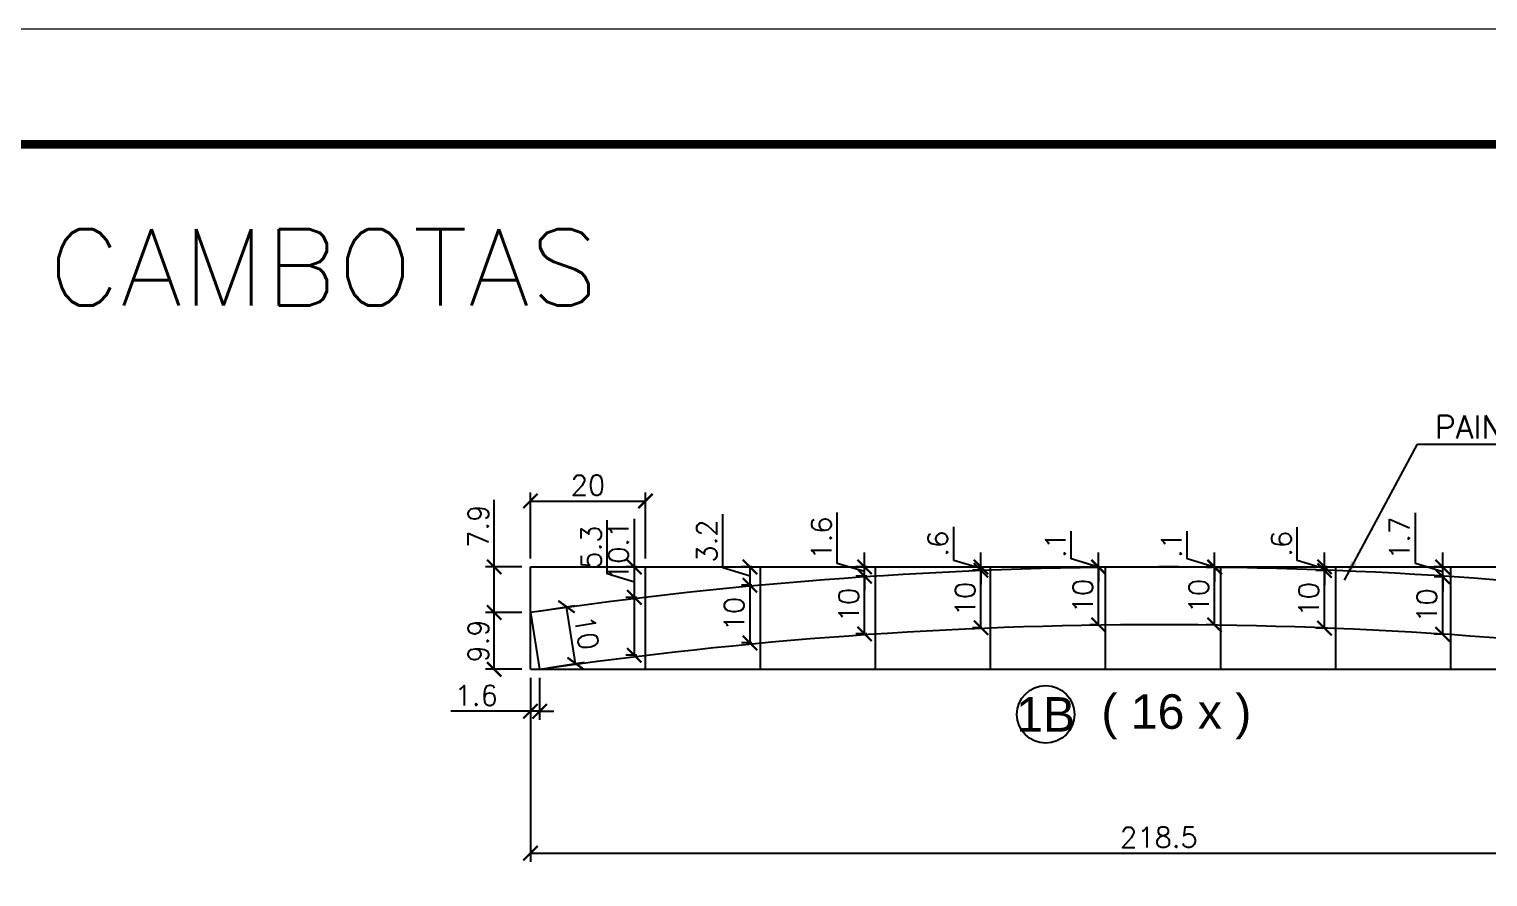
# Model space of a CAD drawing. Extents: x 2582 to 128055, y -26396 to 2611.
# Drawn here: x 3266 to 3773, y -3818 to -3523 of the extents above; entities that cross this region are included whole.
import ezdxf
from ezdxf.enums import TextEntityAlignment as Align

# ---------------------------------------------------------------- set-up
doc = ezdxf.new("R2010")
doc.units = 0
doc.header["$PDMODE"] = 35
doc.linetypes.add('DASHED', pattern=[0.75, 0.5, -0.25])
for name, color, linetype in [('COTA', 241, 'Continuous'), ('Painéis', 200, 'Continuous'), ('Romaneio', 10, 'Continuous')]:
    doc.layers.add(name, color=color, linetype=linetype)
for name, color, linetype, lineweight in [('Folhas', 255, 'Continuous', 9), ('SARRAFO DE PRESSAO', 251, 'DASHED', 9), ('Texto Seção', 7, 'Continuous', 15)]:
    doc.layers.add(name, color=color, linetype=linetype, lineweight=lineweight)
doc.styles.add('ARIAL', font='arial.ttf')
doc.styles.add('COTA TECNICA', font='techl___.ttf', dxfattribs={"height": 10})
doc.styles.add('REGUA-120', font='ROMANS.shx', dxfattribs={"height": 15})
doc.styles.add('Romans', font='romans.shx')
doc.dimstyles.new('Cota Seção (2x)', dxfattribs={"dimtxt": 7, "dimasz": 5, "dimexe": 3, "dimexo": 3, "dimgap": 2, "dimtad": 3, "dimdec": 1, "dimlfac": 0.5, "dimzin": 12, "dimdsep": 46, "dimtxsty": 'Romans', "dimblk": 'ARCHTICK', "dimcen": 0, "dimclrd": 4, "dimclre": 4, "dimclrt": 1, "dimadec": 1, "dimazin": 3, "dimtfac": 1, "dimtdec": 1, "dimtmove": 0, "dimatfit": 3, "dimldrblk": 'OBLIQUE', "dimfxl": 1, "dimtolj": 1, "dimtzin": 12, "dimarcsym": 0})
doc.dimstyles.new('PAINEL', dxfattribs={"dimtxt": 10, "dimasz": 3, "dimexe": 3, "dimexo": 3, "dimgap": 3, "dimtad": 1, "dimdec": 1, "dimzin": 12, "dimdsep": 46, "dimtxsty": 'COTA TECNICA', "dimblk1": 'OBLIQUE', "dimblk2": 'OBLIQUE', "dimsah": 1, "dimcen": 0.9, "dimclrd": 4, "dimclre": 4, "dimclrt": 240, "dimadec": 1, "dimazin": 3, "dimtfac": 1, "dimtdec": 1, "dimtmove": 0, "dimatfit": 3, "dimfxl": 1, "dimtolj": 1, "dimtzin": 12, "dimarcsym": 0})

# ---------------------------------------------------------------- blocks, each defined once
blk = doc.blocks.new('9999999999')
at = {"layer": 'Folhas'}
blk.add_lwpolyline([(98138.98, 34190.21), (99623.98, 34190.21), (99623.98, 35240.21), (98138.98, 35240.21)], close=True, dxfattribs=at)
at = {"layer": 'Folhas', "color": 30, "const_width": 3}
blk.add_lwpolyline([(98213.98, 34230.21), (99583.98, 34230.21), (99583.98, 35200.21), (98213.98, 35200.21)], close=True, dxfattribs=at)
blk = doc.blocks.new('_ArchTick')
at = {"color": 0, "linetype": 'ByBlock', "const_width": 0.15}
blk.add_lwpolyline([(-0.5, -0.5), (0.5, 0.5)], dxfattribs=at)
blk = doc.blocks.new('*D810')
at = {"layer": 'COTA', "color": 4, "linetype": 'ByBlock', "lineweight": -2, "transparency": 16777216}
for p, q in [((3440.27, -3748.66), (3440.27, -3763.24)), ((3440.27, -3760.24), (3412.61, -3760.24)), ((3443.46, -3760.24), (3440.27, -3760.24)), ((3443.46, -3760.24), (3448.46, -3760.24))]:
    blk.add_line(p, q, dxfattribs=at)
at = {"layer": 'COTA', "color": 4, "lineweight": -2, "transparency": 16777216}
blk.add_line((3443.46, -3748.66), (3443.46, -3763.24), dxfattribs=at)
at = {"layer": 'Defpoints', "color": 0, "linetype": 'ByBlock', "transparency": 16777216}
for p in [(3440.27, -3745.66), (3443.46, -3745.66), (3440.27, -3760.24)]:
    blk.add_point(p, dxfattribs=at)
at = {"layer": 'COTA', "color": 4, "linetype": 'ByBlock', "lineweight": -2, "transparency": 16777216, "xscale": 5, "yscale": 5, "zscale": 5}
blk.add_blockref('_ArchTick', (3440.27, -3760.24), dxfattribs=at)
at = {"layer": 'COTA', "color": 4, "linetype": 'ByBlock', "lineweight": -2, "transparency": 16777216, "xscale": 5, "yscale": 5, "zscale": 5, "rotation": 180}
blk.add_blockref('_ArchTick', (3443.46, -3760.24), dxfattribs=at)
at = {"layer": 'COTA', "color": 1, "linetype": 'ByBlock', "transparency": 16777216, "insert": (3421.44, -3754.74), "char_height": 7, "attachment_point": 5, "style": 'Romans'}
blk.add_mtext('\\A1;1.6', dxfattribs=at)
blk = doc.blocks.new('_Oblique')
at = {"color": 0, "linetype": 'ByBlock', "lineweight": -2}
blk.add_line((-0.5, -0.5), (0.5, 0.5), dxfattribs=at)
blk = doc.blocks.new('*D814')
at = {"layer": 'COTA', "color": 4, "linetype": 'ByBlock', "lineweight": -2, "transparency": 16777216}
for p, q in [((3427.66, -3710.07), (3427.66, -3686.74)), ((3437.27, -3710.07), (3424.66, -3710.07)), ((3427.66, -3725.91), (3427.66, -3710.07))]:
    blk.add_line(p, q, dxfattribs=at)
at = {"layer": 'COTA', "color": 4, "lineweight": -2, "transparency": 16777216}
blk.add_line((3437.27, -3725.91), (3424.66, -3725.91), dxfattribs=at)
at = {"layer": 'Defpoints', "color": 0, "linetype": 'ByBlock', "transparency": 16777216}
for p in [(3427.66, -3710.07), (3440.27, -3710.07), (3440.27, -3725.91)]:
    blk.add_point(p, dxfattribs=at)
at = {"layer": 'COTA', "color": 4, "linetype": 'ByBlock', "lineweight": -2, "transparency": 16777216, "xscale": 5, "yscale": 5, "zscale": 5}
for p, rotation in [((3427.66, -3710.07), 90), ((3427.66, -3725.91), 270)]:
    blk.add_blockref('_ArchTick', p, dxfattribs=dict(at, rotation=rotation))
at = {"layer": 'COTA', "color": 1, "linetype": 'ByBlock', "transparency": 16777216, "insert": (3422.16, -3695.9), "char_height": 7, "attachment_point": 5, "rotation": 90, "style": 'Romans'}
blk.add_mtext('\\A1;7.9', dxfattribs=at)
blk = doc.blocks.new('*D809')
at = {"layer": 'COTA', "color": 4, "linetype": 'ByBlock', "lineweight": -2, "transparency": 16777216}
for p, q in [((3437.27, -3725.91), (3424.66, -3725.91)), ((3427.66, -3745.66), (3427.66, -3725.91))]:
    blk.add_line(p, q, dxfattribs=at)
at = {"layer": 'COTA', "color": 4, "lineweight": -2, "transparency": 16777216}
blk.add_line((3437.27, -3745.66), (3424.66, -3745.66), dxfattribs=at)
at = {"layer": 'Defpoints', "color": 0, "linetype": 'ByBlock', "transparency": 16777216}
for p in [(3427.66, -3725.91), (3440.27, -3725.91), (3440.27, -3745.66)]:
    blk.add_point(p, dxfattribs=at)
at = {"layer": 'COTA', "color": 4, "linetype": 'ByBlock', "lineweight": -2, "transparency": 16777216, "xscale": 5, "yscale": 5, "zscale": 5}
for p, rotation in [((3427.66, -3725.91), 90), ((3427.66, -3745.66), 270)]:
    blk.add_blockref('_ArchTick', p, dxfattribs=dict(at, rotation=rotation))
at = {"layer": 'COTA', "color": 1, "linetype": 'ByBlock', "transparency": 16777216, "insert": (3422.16, -3735.79), "char_height": 7, "attachment_point": 5, "rotation": 90, "style": 'Romans'}
blk.add_mtext('\\A1;9.9', dxfattribs=at)
blk = doc.blocks.new('*D817')
at = {"layer": 'COTA', "color": 4, "linetype": 'ByBlock', "lineweight": -2, "transparency": 16777216}
for p, q in [((3443.24, -3725.44), (3455.76, -3723.42)), ((3455.98, -3743.64), (3452.8, -3723.89))]:
    blk.add_line(p, q, dxfattribs=at)
at = {"layer": 'COTA', "color": 4, "lineweight": -2, "transparency": 16777216}
blk.add_line((3446.42, -3745.18), (3458.94, -3743.16), dxfattribs=at)
at = {"layer": 'Defpoints', "color": 0, "linetype": 'ByBlock', "transparency": 16777216}
for p in [(3440.27, -3725.91), (3452.8, -3723.89), (3443.46, -3745.66)]:
    blk.add_point(p, dxfattribs=at)
at = {"layer": 'COTA', "color": 4, "linetype": 'ByBlock', "lineweight": -2, "transparency": 16777216, "xscale": 5, "yscale": 5, "zscale": 5}
for p, rotation in [((3452.8, -3723.89), 99.16037633355417), ((3455.98, -3743.64), 279.1603763335542)]:
    blk.add_blockref('_ArchTick', p, dxfattribs=dict(at, rotation=rotation))
at = {"layer": 'COTA', "color": 1, "linetype": 'ByBlock', "transparency": 16777216, "insert": (3459.82, -3732.89), "char_height": 7, "attachment_point": 5, "rotation": 279.1604, "style": 'Romans'}
blk.add_mtext('\\A1;10', dxfattribs=at)
blk = doc.blocks.new('*D818')
at = {"layer": 'COTA', "color": 4, "linetype": 'ByBlock', "lineweight": -2, "transparency": 16777216}
for p, q in [((3476.4, -3720.63), (3476.4, -3693.29)), ((3477.27, -3720.63), (3473.4, -3720.63)), ((3476.4, -3740.77), (3476.4, -3720.63))]:
    blk.add_line(p, q, dxfattribs=at)
at = {"layer": 'COTA', "color": 4, "lineweight": -2, "transparency": 16777216}
blk.add_line((3477.27, -3740.77), (3473.4, -3740.77), dxfattribs=at)
at = {"layer": 'Defpoints', "color": 0, "linetype": 'ByBlock', "transparency": 16777216}
for p in [(3476.4, -3720.63), (3480.27, -3720.63), (3480.27, -3740.77)]:
    blk.add_point(p, dxfattribs=at)
at = {"layer": 'COTA', "color": 4, "linetype": 'ByBlock', "lineweight": -2, "transparency": 16777216, "xscale": 5, "yscale": 5, "zscale": 5}
for p, rotation in [((3476.4, -3720.63), 90), ((3476.4, -3740.77), 270)]:
    blk.add_blockref('_ArchTick', p, dxfattribs=dict(at, rotation=rotation))
at = {"layer": 'COTA', "color": 1, "linetype": 'ByBlock', "transparency": 16777216, "insert": (3470.9, -3704.46), "char_height": 7, "attachment_point": 5, "rotation": 90, "style": 'Romans'}
blk.add_mtext('\\A1;10.1', dxfattribs=at)
blk = doc.blocks.new('*D819')
at = {"layer": 'COTA', "color": 4, "linetype": 'ByBlock', "lineweight": -2, "transparency": 16777216}
for p, q in [((3466.9, -3712.5), (3466.9, -3693.83)), ((3476.4, -3715.35), (3466.9, -3712.5)), ((3477.27, -3710.07), (3473.4, -3710.07)), ((3476.4, -3720.63), (3476.4, -3710.07))]:
    blk.add_line(p, q, dxfattribs=at)
at = {"layer": 'COTA', "color": 4, "lineweight": -2, "transparency": 16777216}
blk.add_line((3477.27, -3720.63), (3473.4, -3720.63), dxfattribs=at)
at = {"layer": 'Defpoints', "color": 0, "linetype": 'ByBlock', "transparency": 16777216}
for p in [(3476.4, -3710.07), (3480.27, -3710.07), (3480.27, -3720.63)]:
    blk.add_point(p, dxfattribs=at)
at = {"layer": 'COTA', "color": 4, "linetype": 'ByBlock', "lineweight": -2, "transparency": 16777216, "xscale": 5, "yscale": 5, "zscale": 5}
for p, rotation in [((3476.4, -3710.07), 90), ((3476.4, -3720.63), 270)]:
    blk.add_blockref('_ArchTick', p, dxfattribs=dict(at, rotation=rotation))
at = {"layer": 'COTA', "color": 1, "linetype": 'ByBlock', "transparency": 16777216, "insert": (3461.4, -3703.16), "char_height": 7, "attachment_point": 5, "rotation": 90, "style": 'Romans'}
blk.add_mtext('\\A1;5.3', dxfattribs=at)
blk = doc.blocks.new('*D820')
at = {"layer": 'COTA', "color": 4, "linetype": 'ByBlock', "lineweight": -2, "transparency": 16777216}
for p, q in [((3517.27, -3716.42), (3513.62, -3716.42)), ((3516.62, -3736.5), (3516.62, -3716.42))]:
    blk.add_line(p, q, dxfattribs=at)
at = {"layer": 'COTA', "color": 4, "lineweight": -2, "transparency": 16777216}
blk.add_line((3517.27, -3736.5), (3513.62, -3736.5), dxfattribs=at)
at = {"layer": 'Defpoints', "color": 0, "linetype": 'ByBlock', "transparency": 16777216}
for p in [(3516.62, -3716.42), (3520.27, -3716.42), (3520.27, -3736.5)]:
    blk.add_point(p, dxfattribs=at)
at = {"layer": 'COTA', "color": 4, "linetype": 'ByBlock', "lineweight": -2, "transparency": 16777216, "xscale": 5, "yscale": 5, "zscale": 5}
for p, rotation in [((3516.62, -3716.42), 90), ((3516.62, -3736.5), 270)]:
    blk.add_blockref('_ArchTick', p, dxfattribs=dict(at, rotation=rotation))
at = {"layer": 'COTA', "color": 1, "linetype": 'ByBlock', "transparency": 16777216, "insert": (3511.12, -3726.46), "char_height": 7, "attachment_point": 5, "rotation": 90, "style": 'Romans'}
blk.add_mtext('\\A1;10', dxfattribs=at)
blk = doc.blocks.new('*D821')
at = {"layer": 'COTA', "color": 4, "linetype": 'ByBlock', "lineweight": -2, "transparency": 16777216}
for p, q in [((3507.12, -3710.39), (3507.12, -3691.73)), ((3516.62, -3713.24), (3507.12, -3710.39)), ((3517.27, -3710.07), (3513.62, -3710.07)), ((3516.62, -3716.42), (3516.62, -3710.07))]:
    blk.add_line(p, q, dxfattribs=at)
at = {"layer": 'COTA', "color": 4, "lineweight": -2, "transparency": 16777216}
blk.add_line((3517.27, -3716.42), (3513.62, -3716.42), dxfattribs=at)
at = {"layer": 'Defpoints', "color": 0, "linetype": 'ByBlock', "transparency": 16777216}
for p in [(3516.62, -3710.07), (3520.27, -3710.07), (3520.27, -3716.42)]:
    blk.add_point(p, dxfattribs=at)
at = {"layer": 'COTA', "color": 4, "linetype": 'ByBlock', "lineweight": -2, "transparency": 16777216, "xscale": 5, "yscale": 5, "zscale": 5}
for p, rotation in [((3516.62, -3710.07), 90), ((3516.62, -3716.42), 270)]:
    blk.add_blockref('_ArchTick', p, dxfattribs=dict(at, rotation=rotation))
at = {"layer": 'COTA', "color": 1, "linetype": 'ByBlock', "transparency": 16777216, "insert": (3501.62, -3701.06), "char_height": 7, "attachment_point": 5, "rotation": 90, "style": 'Romans'}
blk.add_mtext('\\A1;3.2', dxfattribs=at)
blk = doc.blocks.new('*D822')
at = {"layer": 'COTA', "color": 4, "linetype": 'ByBlock', "lineweight": -2, "transparency": 16777216}
for p, q in [((3557.27, -3713.28), (3553.45, -3713.28)), ((3556.45, -3733.32), (3556.45, -3713.28))]:
    blk.add_line(p, q, dxfattribs=at)
at = {"layer": 'COTA', "color": 4, "lineweight": -2, "transparency": 16777216}
blk.add_line((3557.27, -3733.32), (3553.45, -3733.32), dxfattribs=at)
at = {"layer": 'Defpoints', "color": 0, "linetype": 'ByBlock', "transparency": 16777216}
for p in [(3556.45, -3713.28), (3560.27, -3713.28), (3560.27, -3733.32)]:
    blk.add_point(p, dxfattribs=at)
at = {"layer": 'COTA', "color": 4, "linetype": 'ByBlock', "lineweight": -2, "transparency": 16777216, "xscale": 5, "yscale": 5, "zscale": 5}
for p, rotation in [((3556.45, -3713.28), 90), ((3556.45, -3733.32), 270)]:
    blk.add_blockref('_ArchTick', p, dxfattribs=dict(at, rotation=rotation))
at = {"layer": 'COTA', "color": 1, "linetype": 'ByBlock', "transparency": 16777216, "insert": (3550.95, -3723.3), "char_height": 7, "attachment_point": 5, "rotation": 90, "style": 'Romans'}
blk.add_mtext('\\A1;10', dxfattribs=at)
blk = doc.blocks.new('*D823')
at = {"layer": 'COTA', "color": 4, "linetype": 'ByBlock', "lineweight": -2, "transparency": 16777216}
for p, q in [((3546.95, -3708.82), (3546.95, -3691.16)), ((3556.45, -3710.07), (3556.45, -3705.07)), ((3556.45, -3711.67), (3546.95, -3708.82)), ((3557.27, -3710.07), (3553.45, -3710.07)), ((3556.45, -3713.28), (3556.45, -3710.07)), ((3556.45, -3713.28), (3556.45, -3710.07)), ((3556.45, -3713.28), (3556.45, -3718.28))]:
    blk.add_line(p, q, dxfattribs=at)
at = {"layer": 'COTA', "color": 4, "lineweight": -2, "transparency": 16777216}
blk.add_line((3557.27, -3713.28), (3553.45, -3713.28), dxfattribs=at)
at = {"layer": 'Defpoints', "color": 0, "linetype": 'ByBlock', "transparency": 16777216}
for p in [(3556.45, -3710.07), (3560.27, -3710.07), (3560.27, -3713.28)]:
    blk.add_point(p, dxfattribs=at)
at = {"layer": 'COTA', "color": 4, "linetype": 'ByBlock', "lineweight": -2, "transparency": 16777216, "xscale": 5, "yscale": 5, "zscale": 5}
for p, rotation in [((3556.45, -3710.07), 270), ((3556.45, -3713.28), 90)]:
    blk.add_blockref('_ArchTick', p, dxfattribs=dict(at, rotation=rotation))
at = {"layer": 'COTA', "color": 1, "linetype": 'ByBlock', "transparency": 16777216, "insert": (3541.45, -3699.99), "char_height": 7, "attachment_point": 5, "rotation": 90, "style": 'Romans'}
blk.add_mtext('\\A1;1.6', dxfattribs=at)
blk = doc.blocks.new('*D824')
at = {"layer": 'COTA', "color": 4, "linetype": 'ByBlock', "lineweight": -2, "transparency": 16777216}
for p, q in [((3597.27, -3711.2), (3593.93, -3711.2)), ((3596.93, -3731.21), (3596.93, -3711.2))]:
    blk.add_line(p, q, dxfattribs=at)
at = {"layer": 'COTA', "color": 4, "lineweight": -2, "transparency": 16777216}
blk.add_line((3597.27, -3731.21), (3593.93, -3731.21), dxfattribs=at)
at = {"layer": 'Defpoints', "color": 0, "linetype": 'ByBlock', "transparency": 16777216}
for p in [(3596.93, -3711.2), (3600.27, -3711.2), (3600.27, -3731.21)]:
    blk.add_point(p, dxfattribs=at)
at = {"layer": 'COTA', "color": 4, "linetype": 'ByBlock', "lineweight": -2, "transparency": 16777216, "xscale": 5, "yscale": 5, "zscale": 5}
for p, rotation in [((3596.93, -3711.2), 90), ((3596.93, -3731.21), 270)]:
    blk.add_blockref('_ArchTick', p, dxfattribs=dict(at, rotation=rotation))
at = {"layer": 'COTA', "color": 1, "linetype": 'ByBlock', "transparency": 16777216, "insert": (3591.43, -3721.21), "char_height": 7, "attachment_point": 5, "rotation": 90, "style": 'Romans'}
blk.add_mtext('\\A1;10', dxfattribs=at)
blk = doc.blocks.new('*D825')
at = {"layer": 'COTA', "color": 4, "linetype": 'ByBlock', "lineweight": -2, "transparency": 16777216}
for p, q in [((3587.43, -3707.78), (3587.43, -3696.12)), ((3596.93, -3710.07), (3596.93, -3705.07)), ((3596.93, -3710.63), (3587.43, -3707.78)), ((3597.27, -3710.07), (3593.93, -3710.07)), ((3596.93, -3711.2), (3596.93, -3710.07)), ((3596.93, -3711.2), (3596.93, -3710.07)), ((3596.93, -3711.2), (3596.93, -3716.2))]:
    blk.add_line(p, q, dxfattribs=at)
at = {"layer": 'COTA', "color": 4, "lineweight": -2, "transparency": 16777216}
blk.add_line((3597.27, -3711.2), (3593.93, -3711.2), dxfattribs=at)
at = {"layer": 'Defpoints', "color": 0, "linetype": 'ByBlock', "transparency": 16777216}
for p in [(3596.93, -3710.07), (3600.27, -3710.07), (3600.27, -3711.2)]:
    blk.add_point(p, dxfattribs=at)
at = {"layer": 'COTA', "color": 4, "linetype": 'ByBlock', "lineweight": -2, "transparency": 16777216, "xscale": 5, "yscale": 5, "zscale": 5}
for p, rotation in [((3596.93, -3710.07), 270), ((3596.93, -3711.2), 90)]:
    blk.add_blockref('_ArchTick', p, dxfattribs=dict(at, rotation=rotation))
at = {"layer": 'COTA', "color": 1, "linetype": 'ByBlock', "transparency": 16777216, "insert": (3581.93, -3701.95), "char_height": 7, "attachment_point": 5, "rotation": 90, "style": 'Romans'}
blk.add_mtext('\\A1;.6', dxfattribs=at)
blk = doc.blocks.new('*D826')
at = {"layer": 'COTA', "color": 4, "linetype": 'ByBlock', "lineweight": -2, "transparency": 16777216}
for p, q in [((3637.27, -3710.18), (3634.82, -3710.18)), ((3637.82, -3730.18), (3637.82, -3710.18))]:
    blk.add_line(p, q, dxfattribs=at)
at = {"layer": 'COTA', "color": 4, "lineweight": -2, "transparency": 16777216}
blk.add_line((3637.27, -3730.18), (3634.82, -3730.18), dxfattribs=at)
at = {"layer": 'Defpoints', "color": 0, "linetype": 'ByBlock', "transparency": 16777216}
for p in [(3637.82, -3710.18), (3640.27, -3710.18), (3640.27, -3730.18)]:
    blk.add_point(p, dxfattribs=at)
at = {"layer": 'COTA', "color": 4, "linetype": 'ByBlock', "lineweight": -2, "transparency": 16777216, "xscale": 5, "yscale": 5, "zscale": 5}
for p, rotation in [((3637.82, -3710.18), 90), ((3637.82, -3730.18), 270)]:
    blk.add_blockref('_ArchTick', p, dxfattribs=dict(at, rotation=rotation))
at = {"layer": 'COTA', "color": 1, "linetype": 'ByBlock', "transparency": 16777216, "insert": (3632.32, -3720.18), "char_height": 7, "attachment_point": 5, "rotation": 90, "style": 'Romans'}
blk.add_mtext('\\A1;10', dxfattribs=at)
blk = doc.blocks.new('*D827')
at = {"layer": 'COTA', "color": 4, "linetype": 'ByBlock', "lineweight": -2, "transparency": 16777216}
for p, q in [((3628.32, -3707.27), (3628.32, -3697.61)), ((3637.82, -3710.12), (3628.32, -3707.27)), ((3637.82, -3710.07), (3637.82, -3705.07)), ((3637.27, -3710.07), (3634.82, -3710.07)), ((3637.82, -3710.18), (3637.82, -3710.07)), ((3637.82, -3710.18), (3637.82, -3710.07)), ((3637.82, -3710.18), (3637.82, -3715.18))]:
    blk.add_line(p, q, dxfattribs=at)
at = {"layer": 'COTA', "color": 4, "lineweight": -2, "transparency": 16777216}
blk.add_line((3637.27, -3710.18), (3634.82, -3710.18), dxfattribs=at)
at = {"layer": 'Defpoints', "color": 0, "linetype": 'ByBlock', "transparency": 16777216}
for p in [(3637.82, -3710.07), (3640.27, -3710.07), (3640.27, -3710.18)]:
    blk.add_point(p, dxfattribs=at)
at = {"layer": 'COTA', "color": 4, "linetype": 'ByBlock', "lineweight": -2, "transparency": 16777216, "xscale": 5, "yscale": 5, "zscale": 5}
for p, rotation in [((3637.82, -3710.07), 270), ((3637.82, -3710.18), 90)]:
    blk.add_blockref('_ArchTick', p, dxfattribs=dict(at, rotation=rotation))
at = {"layer": 'COTA', "color": 1, "linetype": 'ByBlock', "transparency": 16777216, "insert": (3622.82, -3702.44), "char_height": 7, "attachment_point": 5, "rotation": 90, "style": 'Romans'}
blk.add_mtext('\\A1;.1', dxfattribs=at)
blk = doc.blocks.new('*D828')
at = {"layer": 'COTA', "color": 4, "linetype": 'ByBlock', "lineweight": -2, "transparency": 16777216}
for p, q in [((3677.27, -3710.21), (3675.17, -3710.21)), ((3678.17, -3730.21), (3678.17, -3710.21))]:
    blk.add_line(p, q, dxfattribs=at)
at = {"layer": 'COTA', "color": 4, "lineweight": -2, "transparency": 16777216}
blk.add_line((3677.27, -3730.21), (3675.17, -3730.21), dxfattribs=at)
at = {"layer": 'Defpoints', "color": 0, "linetype": 'ByBlock', "transparency": 16777216}
for p in [(3678.17, -3710.21), (3680.27, -3710.21), (3680.27, -3730.21)]:
    blk.add_point(p, dxfattribs=at)
at = {"layer": 'COTA', "color": 4, "linetype": 'ByBlock', "lineweight": -2, "transparency": 16777216, "xscale": 5, "yscale": 5, "zscale": 5}
for p, rotation in [((3678.17, -3710.21), 90), ((3678.17, -3730.21), 270)]:
    blk.add_blockref('_ArchTick', p, dxfattribs=dict(at, rotation=rotation))
at = {"layer": 'COTA', "color": 1, "linetype": 'ByBlock', "transparency": 16777216, "insert": (3672.67, -3720.21), "char_height": 7, "attachment_point": 5, "rotation": 90, "style": 'Romans'}
blk.add_mtext('\\A1;10', dxfattribs=at)
blk = doc.blocks.new('*D829')
at = {"layer": 'COTA', "color": 4, "linetype": 'ByBlock', "lineweight": -2, "transparency": 16777216}
for p, q in [((3668.67, -3707.29), (3668.67, -3697.62)), ((3678.17, -3710.14), (3668.67, -3707.29)), ((3678.17, -3710.07), (3678.17, -3705.07)), ((3677.27, -3710.07), (3675.17, -3710.07)), ((3678.17, -3710.21), (3678.17, -3710.07)), ((3678.17, -3710.21), (3678.17, -3710.07)), ((3678.17, -3710.21), (3678.17, -3715.21))]:
    blk.add_line(p, q, dxfattribs=at)
at = {"layer": 'COTA', "color": 4, "lineweight": -2, "transparency": 16777216}
blk.add_line((3677.27, -3710.21), (3675.17, -3710.21), dxfattribs=at)
at = {"layer": 'Defpoints', "color": 0, "linetype": 'ByBlock', "transparency": 16777216}
for p in [(3678.17, -3710.07), (3680.27, -3710.07), (3680.27, -3710.21)]:
    blk.add_point(p, dxfattribs=at)
at = {"layer": 'COTA', "color": 4, "linetype": 'ByBlock', "lineweight": -2, "transparency": 16777216, "xscale": 5, "yscale": 5, "zscale": 5}
for p, rotation in [((3678.17, -3710.07), 270), ((3678.17, -3710.21), 90)]:
    blk.add_blockref('_ArchTick', p, dxfattribs=dict(at, rotation=rotation))
at = {"layer": 'COTA', "color": 1, "linetype": 'ByBlock', "transparency": 16777216, "insert": (3663.17, -3702.46), "char_height": 7, "attachment_point": 5, "rotation": 90, "style": 'Romans'}
blk.add_mtext('\\A1;.1', dxfattribs=at)
blk = doc.blocks.new('*D830')
at = {"layer": 'COTA', "color": 4, "linetype": 'ByBlock', "lineweight": -2, "transparency": 16777216}
for p, q in [((3717.27, -3711.3), (3713.39, -3711.3)), ((3716.39, -3731.32), (3716.39, -3711.3))]:
    blk.add_line(p, q, dxfattribs=at)
at = {"layer": 'COTA', "color": 4, "lineweight": -2, "transparency": 16777216}
blk.add_line((3717.27, -3731.32), (3713.39, -3731.32), dxfattribs=at)
at = {"layer": 'Defpoints', "color": 0, "linetype": 'ByBlock', "transparency": 16777216}
for p in [(3716.39, -3711.3), (3720.27, -3711.3), (3720.27, -3731.32)]:
    blk.add_point(p, dxfattribs=at)
at = {"layer": 'COTA', "color": 4, "linetype": 'ByBlock', "lineweight": -2, "transparency": 16777216, "xscale": 5, "yscale": 5, "zscale": 5}
for p, rotation in [((3716.39, -3711.3), 90), ((3716.39, -3731.32), 270)]:
    blk.add_blockref('_ArchTick', p, dxfattribs=dict(at, rotation=rotation))
at = {"layer": 'COTA', "color": 1, "linetype": 'ByBlock', "transparency": 16777216, "insert": (3710.89, -3721.31), "char_height": 7, "attachment_point": 5, "rotation": 90, "style": 'Romans'}
blk.add_mtext('\\A1;10', dxfattribs=at)
blk = doc.blocks.new('*D831')
at = {"layer": 'COTA', "color": 4, "linetype": 'ByBlock', "lineweight": -2, "transparency": 16777216}
for p, q in [((3706.89, -3707.84), (3706.89, -3696.17)), ((3716.39, -3710.07), (3716.39, -3705.07)), ((3716.39, -3710.69), (3706.89, -3707.84)), ((3717.27, -3710.07), (3713.39, -3710.07)), ((3716.39, -3711.3), (3716.39, -3710.07)), ((3716.39, -3711.3), (3716.39, -3710.07)), ((3716.39, -3711.3), (3716.39, -3716.3))]:
    blk.add_line(p, q, dxfattribs=at)
at = {"layer": 'COTA', "color": 4, "lineweight": -2, "transparency": 16777216}
blk.add_line((3717.27, -3711.3), (3713.39, -3711.3), dxfattribs=at)
at = {"layer": 'Defpoints', "color": 0, "linetype": 'ByBlock', "transparency": 16777216}
for p in [(3716.39, -3710.07), (3720.27, -3710.07), (3720.27, -3711.3)]:
    blk.add_point(p, dxfattribs=at)
at = {"layer": 'COTA', "color": 4, "linetype": 'ByBlock', "lineweight": -2, "transparency": 16777216, "xscale": 5, "yscale": 5, "zscale": 5}
for p, rotation in [((3716.39, -3710.07), 270), ((3716.39, -3711.3), 90)]:
    blk.add_blockref('_ArchTick', p, dxfattribs=dict(at, rotation=rotation))
at = {"layer": 'COTA', "color": 1, "linetype": 'ByBlock', "transparency": 16777216, "insert": (3701.39, -3702), "char_height": 7, "attachment_point": 5, "rotation": 90, "style": 'Romans'}
blk.add_mtext('\\A1;.6', dxfattribs=at)
blk = doc.blocks.new('*D832')
at = {"layer": 'COTA', "color": 4, "linetype": 'ByBlock', "lineweight": -2, "transparency": 16777216}
for p, q in [((3757.27, -3713.45), (3754.46, -3713.45)), ((3757.46, -3733.49), (3757.46, -3713.45))]:
    blk.add_line(p, q, dxfattribs=at)
at = {"layer": 'COTA', "color": 4, "lineweight": -2, "transparency": 16777216}
blk.add_line((3757.27, -3733.49), (3754.46, -3733.49), dxfattribs=at)
at = {"layer": 'Defpoints', "color": 0, "linetype": 'ByBlock', "transparency": 16777216}
for p in [(3757.46, -3713.45), (3760.27, -3713.45), (3760.27, -3733.49)]:
    blk.add_point(p, dxfattribs=at)
at = {"layer": 'COTA', "color": 4, "linetype": 'ByBlock', "lineweight": -2, "transparency": 16777216, "xscale": 5, "yscale": 5, "zscale": 5}
for p, rotation in [((3757.46, -3713.45), 90), ((3757.46, -3733.49), 270)]:
    blk.add_blockref('_ArchTick', p, dxfattribs=dict(at, rotation=rotation))
at = {"layer": 'COTA', "color": 1, "linetype": 'ByBlock', "transparency": 16777216, "insert": (3751.96, -3723.47), "char_height": 7, "attachment_point": 5, "rotation": 90, "style": 'Romans'}
blk.add_mtext('\\A1;10', dxfattribs=at)
blk = doc.blocks.new('*D833')
at = {"layer": 'COTA', "color": 4, "linetype": 'ByBlock', "lineweight": -2, "transparency": 16777216}
for p, q in [((3747.96, -3708.91), (3747.96, -3691.24)), ((3757.46, -3710.07), (3757.46, -3705.07)), ((3757.46, -3711.76), (3747.96, -3708.91)), ((3757.27, -3710.07), (3754.46, -3710.07)), ((3757.46, -3713.45), (3757.46, -3710.07)), ((3757.46, -3713.45), (3757.46, -3710.07)), ((3757.46, -3713.45), (3757.46, -3718.45))]:
    blk.add_line(p, q, dxfattribs=at)
at = {"layer": 'COTA', "color": 4, "lineweight": -2, "transparency": 16777216}
blk.add_line((3757.27, -3713.45), (3754.46, -3713.45), dxfattribs=at)
at = {"layer": 'Defpoints', "color": 0, "linetype": 'ByBlock', "transparency": 16777216}
for p in [(3757.46, -3710.07), (3760.27, -3710.07), (3760.27, -3713.45)]:
    blk.add_point(p, dxfattribs=at)
at = {"layer": 'COTA', "color": 4, "linetype": 'ByBlock', "lineweight": -2, "transparency": 16777216, "xscale": 5, "yscale": 5, "zscale": 5}
for p, rotation in [((3757.46, -3710.07), 270), ((3757.46, -3713.45), 90)]:
    blk.add_blockref('_ArchTick', p, dxfattribs=dict(at, rotation=rotation))
at = {"layer": 'COTA', "color": 1, "linetype": 'ByBlock', "transparency": 16777216, "insert": (3742.46, -3700.08), "char_height": 7, "attachment_point": 5, "rotation": 90, "style": 'Romans'}
blk.add_mtext('\\A1;1.7', dxfattribs=at)
blk = doc.blocks.new('*D838')
at = {"layer": 'COTA', "color": 4, "lineweight": -2, "transparency": 16777216}
blk.add_line((3440.27, -3748.66), (3440.27, -3812.57), dxfattribs=at)
at = {"layer": 'COTA', "color": 4, "linetype": 'ByBlock', "lineweight": -2, "transparency": 16777216}
for p, q in [((3877.29, -3748.65), (3877.29, -3812.57)), ((3440.27, -3809.57), (3877.29, -3809.57))]:
    blk.add_line(p, q, dxfattribs=at)
at = {"layer": 'Defpoints', "color": 0, "linetype": 'ByBlock', "transparency": 16777216}
for p in [(3440.27, -3745.66), (3877.29, -3745.65), (3877.29, -3809.57)]:
    blk.add_point(p, dxfattribs=at)
at = {"layer": 'COTA', "color": 4, "linetype": 'ByBlock', "lineweight": -2, "transparency": 16777216, "xscale": 5, "yscale": 5, "zscale": 5, "rotation": 180}
blk.add_blockref('_ArchTick', (3440.27, -3809.57), dxfattribs=at)
at = {"layer": 'COTA', "color": 4, "linetype": 'ByBlock', "lineweight": -2, "transparency": 16777216, "xscale": 5, "yscale": 5, "zscale": 5}
blk.add_blockref('_ArchTick', (3877.29, -3809.57), dxfattribs=at)
at = {"layer": 'COTA', "color": 1, "linetype": 'ByBlock', "transparency": 16777216, "insert": (3658.78, -3804.07), "char_height": 7, "attachment_point": 5, "style": 'Romans'}
blk.add_mtext('\\A1;218.5', dxfattribs=at)
blk = doc.blocks.new('*D839')
at = {"layer": 'COTA', "color": 4, "lineweight": -2, "transparency": 16777216}
blk.add_line((3440.27, -3707.07), (3440.27, -3684.13), dxfattribs=at)
at = {"layer": 'COTA', "color": 4, "linetype": 'ByBlock', "lineweight": -2, "transparency": 16777216}
for p, q in [((3440.27, -3687.13), (3480.27, -3687.13)), ((3480.27, -3707.07), (3480.27, -3684.13))]:
    blk.add_line(p, q, dxfattribs=at)
at = {"layer": 'Defpoints', "color": 0, "linetype": 'ByBlock', "transparency": 16777216}
for p in [(3480.27, -3687.13), (3440.27, -3710.07), (3480.27, -3710.07)]:
    blk.add_point(p, dxfattribs=at)
at = {"layer": 'COTA', "color": 4, "linetype": 'ByBlock', "lineweight": -2, "transparency": 16777216, "xscale": 5, "yscale": 5, "zscale": 5, "rotation": 180}
blk.add_blockref('_ArchTick', (3440.27, -3687.13), dxfattribs=at)
at = {"layer": 'COTA', "color": 4, "linetype": 'ByBlock', "lineweight": -2, "transparency": 16777216, "xscale": 5, "yscale": 5, "zscale": 5}
blk.add_blockref('_ArchTick', (3480.27, -3687.13), dxfattribs=at)
at = {"layer": 'COTA', "color": 1, "linetype": 'ByBlock', "transparency": 16777216, "insert": (3460.27, -3681.63), "char_height": 7, "attachment_point": 5, "style": 'Romans'}
blk.add_mtext('\\A1;20', dxfattribs=at)

msp = doc.modelspace()

# ---------------------------------------------------------------- linework, layer by layer
at = {"layer": 'COTA', "linetype": 'ByBlock'}
for p, q in [((3440.27, -3710.07), (3877.29, -3710.06)), ((3440.27, -3745.66), (3440.27, -3710.07)), ((3480.27, -3745.66), (3480.27, -3710.07)), ((3520.27, -3745.66), (3520.27, -3710.07)), ((3560.27, -3745.66), (3560.27, -3710.07)), ((3600.27, -3745.66), (3600.27, -3710.07)), ((3640.27, -3745.66), (3640.27, -3710.07)), ((3680.27, -3745.66), (3680.27, -3710.07)), ((3720.27, -3745.66), (3720.27, -3710.07)), ((3760.27, -3745.66), (3760.27, -3710.07)), ((3440.27, -3745.66), (3877.29, -3745.65))]:
    msp.add_line(p, q, dxfattribs=at)
at = {"layer": 'Painéis'}
msp.add_lwpolyline([(3874.41, -3745.65), (3877.29, -3725.86, 0.072408), (3440.27, -3725.91), (3443.46, -3745.66, -0.072357)], format="xyb", close=True, dxfattribs=at)
at = {"layer": 'Romaneio', "color": 1, "linetype": 'ByBlock'}
msp.add_circle((3619.42, -3761.33), 10, dxfattribs=at)

# ---------------------------------------------------------------- block references
at = {"layer": 'SARRAFO DE PRESSAO', "color": 6, "linetype": 'ByBlock'}
msp.add_blockref('9999999999', (-95557.34, -38763.26), dxfattribs=at)

# ---------------------------------------------------------------- texts
at = {"color": 240, "insert": (3790.81, -3665.45), "char_height": 8, "attachment_point": 9, "style": 'Romans'}
msp.add_mtext('\\A1;PAINEL', dxfattribs=at)
at = {"layer": 'Romaneio', "color": 255, "linetype": 'ByBlock', "style": 'ARIAL'}
for s, p in [('1B', (3619.42, -3761.33)), ('( 16 x )', (3664.86, -3760.35))]:
    msp.add_text(s, height=12, dxfattribs=at).set_placement(p, align=Align.MIDDLE_CENTER)
at = {"layer": 'Texto Seção', "style": 'REGUA-120', "width": 1.05}
msp.add_text('V225 CAMBOTAS', height=26.5859, dxfattribs=at).set_placement((3160.12, -3619.19))

# ---------------------------------------------------------------- dimensions: what is measured, and where the dimension line sits
at = {"layer": 'COTA', "linetype": 'ByBlock'}
for base, p1, p2, picture, middle in [((3480.27, -3687.13), (3440.27, -3710.07), (3480.27, -3710.07), '*D839', (3460.27, -3681.63)), ((3440.27, -3760.24), (3443.46, -3745.66), (3440.27, -3745.66), '*D810', (3421.44, -3754.74))]:
    dim = msp.add_linear_dim(base=base, p1=p1, p2=p2, dimstyle='Cota Seção (2x)', dxfattribs=at)
    dim.commit()
    dim.dimension.update_dxf_attribs({"geometry": picture, "text_midpoint": middle})
for base, p1, p2, picture, middle in [((3427.66, -3710.07), (3440.27, -3725.91), (3440.27, -3710.07), '*D814', (3422.16, -3695.9)), ((3476.4, -3720.63), (3480.27, -3740.77), (3480.27, -3720.63), '*D818', (3470.9, -3704.46)), ((3637.82, -3710.18), (3640.27, -3730.18), (3640.27, -3710.18), '*D826', (3632.32, -3720.18)), ((3678.17, -3710.21), (3680.27, -3730.21), (3680.27, -3710.21), '*D828', (3672.67, -3720.21)), ((3556.45, -3713.28), (3560.27, -3733.32), (3560.27, -3713.28), '*D822', (3550.95, -3723.3)), ((3596.93, -3711.2), (3600.27, -3731.21), (3600.27, -3711.2), '*D824', (3591.43, -3721.21)), ((3716.39, -3711.3), (3720.27, -3731.32), (3720.27, -3711.3), '*D830', (3710.89, -3721.31)), ((3757.46, -3713.45), (3760.27, -3733.49), (3760.27, -3713.45), '*D832', (3751.96, -3723.47)), ((3516.62, -3716.42), (3520.27, -3736.5), (3520.27, -3716.42), '*D820', (3511.12, -3726.46)), ((3427.66, -3725.91), (3440.27, -3745.66), (3440.27, -3725.91), '*D809', (3422.16, -3735.79))]:
    dim = msp.add_linear_dim(base=base, p1=p1, p2=p2, angle=90, dimstyle='Cota Seção (2x)', dxfattribs=at)
    dim.commit()
    dim.dimension.update_dxf_attribs({"geometry": picture, "text_midpoint": middle})
for base, p1, p2, picture, middle in [((3516.62, -3710.07), (3520.27, -3716.42), (3520.27, -3710.07), '*D821', (3501.62, -3708.39)), ((3556.45, -3710.07), (3560.27, -3713.28), (3560.27, -3710.07), '*D823', (3541.45, -3706.82)), ((3757.46, -3710.07), (3760.27, -3713.45), (3760.27, -3710.07), '*D833', (3742.46, -3706.91)), ((3476.4, -3710.07), (3480.27, -3720.63), (3480.27, -3710.07), '*D819', (3461.4, -3710.5)), ((3596.93, -3710.07), (3600.27, -3711.2), (3600.27, -3710.07), '*D825', (3581.93, -3705.78)), ((3716.39, -3710.07), (3720.27, -3711.3), (3720.27, -3710.07), '*D831', (3701.39, -3705.84)), ((3637.82, -3710.07), (3640.27, -3710.18), (3640.27, -3710.07), '*D827', (3622.82, -3705.27)), ((3678.17, -3710.07), (3680.27, -3710.21), (3680.27, -3710.07), '*D829', (3663.17, -3705.29))]:
    dim = msp.add_linear_dim(base=base, p1=p1, p2=p2, angle=90, dimstyle='Cota Seção (2x)', override={"dimtmove": 1}, dxfattribs=at)
    dim.commit()
    dim.dimension.update_dxf_attribs({"geometry": picture, "text_midpoint": middle})
dim = msp.add_aligned_dim(p1=(3443.46, -3745.66), p2=(3440.27, -3725.91), distance=-12.68, dimstyle='Cota Seção (2x)', dxfattribs=at)
dim.commit()
dim.dimension.update_dxf_attribs({"geometry": '*D817', "text_midpoint": (3459.82, -3732.89)})
dim = msp.add_linear_dim(base=(3877.29, -3809.57), p1=(3440.27, -3745.66), p2=(3877.29, -3745.65), dimstyle='Cota Seção (2x)', dxfattribs=at)
dim.commit()
dim.dimension.update_dxf_attribs({"geometry": '*D838', "text_midpoint": (3658.78, -3809.57), "dimtype": 160})

# ---------------------------------------------------------------- leaders
at = {"annotation_type": 0, "has_hookline": 1, "hookline_direction": 1, "horizontal_direction": (-1, 0, 0)}
msp.add_leader([(3723.31, -3714.67), (3748.71, -3667.31), (3794.39, -3667.31)], dimstyle='PAINEL', override={"dimasz": 7}, dxfattribs=at)

doc.saveas('drawing.dxf')
